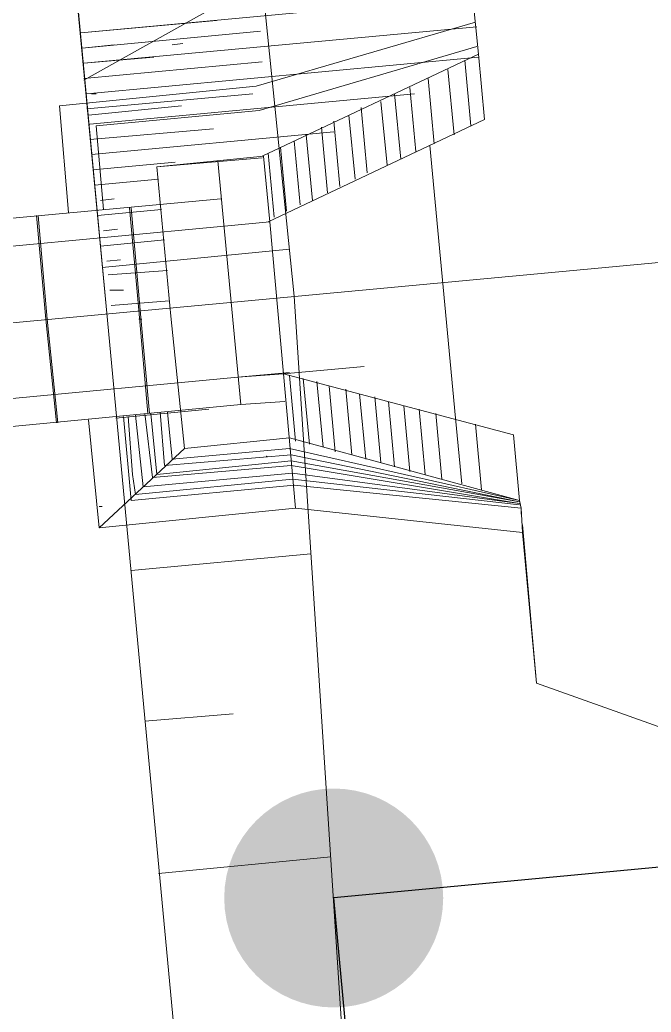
# Model space of a CAD drawing. Header units: metres. Extents: x 535281 to 535678, y 1836935 to 1837211.
# Drawn here: x 535427.94 to 535432.08, y 1837020.16 to 1837026.67 of the extents above; entities that cross this region are included whole.
import ezdxf

# ---------------------------------------------------------------- set-up
doc = ezdxf.new("R2010")
doc.units = ezdxf.units.M
doc.header["$MEASUREMENT"] = 0
for name, color, linetype, lineweight in [('Level 2', 1, 'Continuous', 0), ('Level 31', 1, 'Continuous', 0), ('Level 32', 1, 'Continuous', 0), ('Level 33', 1, 'Continuous', 0), ('Level 38', 1, 'Continuous', 0), ('Level 39', 1, 'Continuous', 0), ('Level 4', 1, 'Continuous', 0), ('Level 42', 1, 'Continuous', 0), ('Level 43', 1, 'Continuous', 0), ('Level 5', 1, 'Continuous', 0), ('Level 9', 1, 'Continuous', 0)]:
    doc.layers.add(name, color=color, linetype=linetype, lineweight=lineweight)

msp = doc.modelspace()

# ---------------------------------------------------------------- hatches: boundary and pattern name
at = {"layer": 'Level 4', "linetype": 'Continuous', "lineweight": 0}
h = msp.add_hatch(color=7, dxfattribs=at)
edge = h.paths.add_edge_path()
edge.add_arc((535430, 1837020.91), 0.7187, 270, 630)

# ---------------------------------------------------------------- linework, layer by layer
at = {"layer": 'Level 2', "color": 7, "linetype": 'Continuous', "lineweight": 0}
for p, q in [((535428.39, 1837026.05), (535429, 1837026.11)), ((535428.48, 1837025.05), (535429.71, 1837025.17)), ((535428.57, 1837024.06), (535429.18, 1837024.12)), ((535428.67, 1837023.06), (535429.85, 1837023.17)), ((535428.76, 1837022.07), (535429.34, 1837022.12)), ((535428.85, 1837021.07), (535429.98, 1837021.18))]:
    msp.add_line(p, q, dxfattribs=at)
at = {"layer": 'Level 2', "color": 7, "linetype": 'Continuous', "lineweight": 0, "flags": 128}
for points in [[(535435.98, 1836945.1), (535434.11, 1836965.01), (535432.24, 1836984.92), (535430.38, 1837004.83), (535428.51, 1837024.75), (535426.64, 1837044.66), (535424.77, 1837064.57), (535422.91, 1837084.48), (535421.04, 1837104.4), (535419.17, 1837124.31), (535417.31, 1837144.22), (535416.21, 1837155.93), (535415.18, 1837169.05), (535414.35, 1837183.74), (535414.41, 1837201.28)], [(535415.74, 1837201.28), (535415.97, 1837183.82), (535416.56, 1837169.17), (535417.48, 1837156.05), (535418.53, 1837144.34), (535420.19, 1837124.41), (535422.31, 1837104.52), (535423.93, 1837084.58), (535425.86, 1837064.67), (535427.73, 1837044.76), (535429.74, 1837024.86), (535431.04, 1837004.9), (535433, 1836984.99), (535434.23, 1836965.02), (535437.05, 1836945.2), (535437.06, 1836945.1)]]:
    msp.add_lwpolyline(points, dxfattribs=at)
at = {"layer": 'Level 31', "color": 7, "linetype": 'Continuous', "lineweight": 0}
msp.add_line((535428.72, 1837024.71), (535428.74, 1837024.71), dxfattribs=at)
msp.add_line((535428.72, 1837024.71), (535428.74, 1837024.71), dxfattribs=at)
at = {"layer": 'Level 32', "color": 7, "linetype": 'Continuous', "lineweight": 0}
for p, q in [((535428.34, 1837026.59), (535430.92, 1837026.83)), ((535428.34, 1837026.59), (535430.92, 1837026.83)), ((535428.34, 1837026.59), (535429.23, 1837026.67)), ((535428.34, 1837026.59), (535429.23, 1837026.67)), ((535428.35, 1837026.49), (535429.52, 1837026.6)), ((535428.35, 1837026.49), (535429.52, 1837026.6)), ((535428.36, 1837026.39), (535430.94, 1837026.63)), ((535428.36, 1837026.39), (535430.94, 1837026.63)), ((535428.35, 1837026.49), (535428.56, 1837026.51)), ((535428.35, 1837026.49), (535428.56, 1837026.51)), ((535428.94, 1837026.51), (535429.01, 1837026.52)), ((535428.94, 1837026.51), (535429.01, 1837026.52)), ((535428.36, 1837026.39), (535428.82, 1837026.43)), ((535428.36, 1837026.39), (535428.82, 1837026.43)), ((535428.36, 1837026.29), (535429.53, 1837026.4)), ((535428.36, 1837026.29), (535429.53, 1837026.4)), ((535428.38, 1837026.19), (535430.95, 1837026.43)), ((535428.38, 1837026.19), (535430.95, 1837026.43)), ((535430.86, 1837026.41), (535430.9, 1837025.98)), ((535430.86, 1837026.41), (535430.9, 1837025.98)), ((535430.75, 1837026.35), (535430.79, 1837025.92)), ((535430.75, 1837026.35), (535430.79, 1837025.92)), ((535430.62, 1837026.29), (535430.66, 1837025.86)), ((535430.62, 1837026.29), (535430.66, 1837025.86)), ((535428.38, 1837026.09), (535429.47, 1837026.19)), ((535428.38, 1837026.09), (535429.47, 1837026.19)), ((535428.4, 1837025.99), (535430.53, 1837026.19)), ((535428.4, 1837025.99), (535430.53, 1837026.19)), ((535428.41, 1837026.19), (535428.44, 1837026.19)), ((535428.41, 1837026.19), (535428.44, 1837026.19)), ((535430.4, 1837026.19), (535430.44, 1837025.76)), ((535430.4, 1837026.19), (535430.44, 1837025.76)), ((535430.5, 1837026.23), (535430.54, 1837025.81)), ((535430.5, 1837026.23), (535430.54, 1837025.81)), ((535430.31, 1837026.14), (535430.35, 1837025.72)), ((535430.31, 1837026.14), (535430.35, 1837025.72)), ((535430.1, 1837026.05), (535430.14, 1837025.63)), ((535430.1, 1837026.05), (535430.14, 1837025.63)), ((535430.18, 1837026.1), (535430.22, 1837025.67)), ((535430.18, 1837026.1), (535430.22, 1837025.67)), ((535430, 1837026.01), (535430.04, 1837025.58)), ((535430, 1837026.01), (535430.04, 1837025.58)), ((535428.4, 1837025.89), (535429.21, 1837025.96)), ((535428.4, 1837025.89), (535429.21, 1837025.96)), ((535428.41, 1837025.79), (535430, 1837025.94)), ((535428.41, 1837025.79), (535430, 1837025.94)), ((535429.82, 1837025.92), (535429.86, 1837025.49)), ((535429.82, 1837025.92), (535429.86, 1837025.49)), ((535429.92, 1837025.97), (535429.96, 1837025.54)), ((535429.92, 1837025.97), (535429.96, 1837025.54)), ((535429.74, 1837025.88), (535429.78, 1837025.46)), ((535429.74, 1837025.88), (535429.78, 1837025.46)), ((535429.57, 1837025.8), (535429.61, 1837025.38)), ((535429.57, 1837025.8), (535429.61, 1837025.38)), ((535429.65, 1837025.84), (535429.69, 1837025.42)), ((535429.65, 1837025.84), (535429.69, 1837025.42)), ((535428.42, 1837025.69), (535428.96, 1837025.74)), ((535428.42, 1837025.69), (535428.96, 1837025.74)), ((535428.43, 1837025.59), (535428.85, 1837025.63)), ((535428.43, 1837025.59), (535428.85, 1837025.63)), ((535428.45, 1837025.39), (535428.87, 1837025.43)), ((535428.45, 1837025.39), (535428.87, 1837025.43)), ((535428.47, 1837025.19), (535428.89, 1837025.23)), ((535428.47, 1837025.19), (535428.89, 1837025.23)), ((535428.52, 1837025), (535428.91, 1837025.03)), ((535428.52, 1837025), (535428.91, 1837025.03)), ((535428.54, 1837024.8), (535428.92, 1837024.83)), ((535428.54, 1837024.8), (535428.92, 1837024.83)), ((535429.75, 1837023.91), (535429.71, 1837024.34)), ((535429.75, 1837023.91), (535429.71, 1837024.34)), ((535429.84, 1837023.89), (535429.8, 1837024.32)), ((535429.84, 1837023.89), (535429.8, 1837024.32)), ((535429.93, 1837023.87), (535429.89, 1837024.3)), ((535429.93, 1837023.87), (535429.89, 1837024.3)), ((535430.01, 1837023.84), (535429.97, 1837024.27)), ((535430.01, 1837023.84), (535429.97, 1837024.27)), ((535430.12, 1837023.82), (535430.08, 1837024.25)), ((535430.12, 1837023.82), (535430.08, 1837024.25)), ((535430.21, 1837023.79), (535430.17, 1837024.22)), ((535430.21, 1837023.79), (535430.17, 1837024.22)), ((535430.31, 1837023.77), (535430.27, 1837024.2)), ((535430.31, 1837023.77), (535430.27, 1837024.2)), ((535430.4, 1837023.74), (535430.36, 1837024.17)), ((535430.4, 1837023.74), (535430.36, 1837024.17)), ((535428.89, 1837023.75), (535428.86, 1837024.1)), ((535428.89, 1837023.75), (535428.86, 1837024.1)), ((535428.94, 1837023.79), (535428.91, 1837024.1)), ((535428.94, 1837023.79), (535428.91, 1837024.1)), ((535430.5, 1837023.71), (535430.46, 1837024.14)), ((535430.5, 1837023.71), (535430.46, 1837024.14)), ((535430.6, 1837023.69), (535430.56, 1837024.12)), ((535430.6, 1837023.69), (535430.56, 1837024.12)), ((535428.68, 1837023.69), (535428.65, 1837024.07)), ((535428.68, 1837023.69), (535428.65, 1837024.07)), ((535428.75, 1837023.61), (535428.7, 1837024.08)), ((535428.75, 1837023.61), (535428.7, 1837024.08)), ((535428.81, 1837023.67), (535428.76, 1837024.09)), ((535428.81, 1837023.67), (535428.76, 1837024.09)), ((535428.84, 1837023.69), (535428.8, 1837024.09)), ((535428.84, 1837023.69), (535428.8, 1837024.09)), ((535430.71, 1837023.66), (535430.67, 1837024.09)), ((535430.71, 1837023.66), (535430.67, 1837024.09)), ((535430.84, 1837023.63), (535430.8, 1837024.06)), ((535430.84, 1837023.63), (535430.8, 1837024.06)), ((535430.97, 1837023.59), (535430.93, 1837024.02)), ((535430.97, 1837023.59), (535430.93, 1837024.02)), ((535428.94, 1837023.79), (535429.71, 1837023.86)), ((535428.94, 1837023.79), (535429.71, 1837023.86)), ((535428.84, 1837023.69), (535429.72, 1837023.78)), ((535428.84, 1837023.69), (535429.72, 1837023.78)), ((535429.72, 1837023.82), (535428.89, 1837023.75)), ((535429.72, 1837023.82), (535428.89, 1837023.75)), ((535429.72, 1837023.82), (535431.22, 1837023.51)), ((535429.72, 1837023.82), (535431.22, 1837023.51)), ((535429.72, 1837023.78), (535431.22, 1837023.51)), ((535429.72, 1837023.78), (535431.22, 1837023.51)), ((535429.72, 1837023.75), (535428.81, 1837023.67)), ((535429.72, 1837023.75), (535428.81, 1837023.67)), ((535429.72, 1837023.75), (535431.22, 1837023.5)), ((535429.72, 1837023.75), (535431.22, 1837023.5)), ((535428.7, 1837023.56), (535428.68, 1837023.69)), ((535428.7, 1837023.56), (535428.68, 1837023.69)), ((535429.73, 1837023.66), (535428.7, 1837023.56)), ((535429.73, 1837023.66), (535428.7, 1837023.56)), ((535429.73, 1837023.7), (535428.75, 1837023.61)), ((535429.73, 1837023.7), (535428.75, 1837023.61))]:
    msp.add_line(p, q, dxfattribs=at)
msp.add_point((535429.56, 1837023.81), dxfattribs=at)
msp.add_point((535429.56, 1837023.81), dxfattribs=at)
at = {"layer": 'Level 33', "color": 7, "linetype": 'Continuous', "lineweight": 0}
for p, q in [((535428.36, 1837026.29), (535428.37, 1837026.29)), ((535428.36, 1837026.29), (535428.37, 1837026.29)), ((535428.47, 1837025.49), (535428.56, 1837025.5)), ((535428.47, 1837025.49), (535428.56, 1837025.5)), ((535428.49, 1837025.29), (535428.58, 1837025.3)), ((535428.49, 1837025.29), (535428.58, 1837025.3)), ((535428.51, 1837025.09), (535428.6, 1837025.1)), ((535428.51, 1837025.09), (535428.6, 1837025.1)), ((535428.53, 1837024.9), (535428.62, 1837024.9)), ((535428.53, 1837024.9), (535428.62, 1837024.9))]:
    msp.add_line(p, q, dxfattribs=at)
at = {"layer": 'Level 38', "color": 7, "linetype": 'Continuous', "lineweight": 0}
for p, q in [((535428.51, 1837024.75), (535428.07, 1837029.41)), ((535428.51, 1837024.75), (535428.07, 1837029.41)), ((535436.06, 1837025.45), (535409.24, 1837022.94)), ((535436.06, 1837025.45), (535409.24, 1837022.94)), ((535429.75, 1837023.47), (535429.67, 1837024.35)), ((535429.75, 1837023.47), (535429.67, 1837024.35)), ((535428.48, 1837023.48), (535428.46, 1837023.48)), ((535428.48, 1837023.48), (535428.46, 1837023.48))]:
    msp.add_line(p, q, dxfattribs=at)
at = {"layer": 'Level 39', "color": 7, "linetype": 'Continuous', "lineweight": 0}
for p, q in [((535429.67, 1837024.35), (535430.2, 1837024.4)), ((535429.67, 1837024.35), (535430.2, 1837024.4)), ((535429.71, 1837023.86), (535431.22, 1837023.52)), ((535429.71, 1837023.86), (535431.22, 1837023.52)), ((535429.73, 1837023.7), (535431.22, 1837023.5)), ((535429.73, 1837023.7), (535431.22, 1837023.5)), ((535429.73, 1837023.66), (535431.22, 1837023.49)), ((535429.73, 1837023.66), (535431.22, 1837023.49))]:
    msp.add_line(p, q, dxfattribs=at)
at = {"layer": 'Level 42', "color": 7, "linetype": 'Continuous', "lineweight": 0}
for p, q in [((535431.79, 1837028.2), (535428.36, 1837026.28)), ((535431.79, 1837028.2), (535428.36, 1837026.28)), ((535430.95, 1837026.45), (535430.83, 1837027.66)), ((535430.95, 1837026.45), (535430.83, 1837027.66)), ((535430.95, 1837026.45), (535429.53, 1837025.78)), ((535430.95, 1837026.45), (535429.53, 1837025.78)), ((535430.99, 1837026.02), (535430.95, 1837026.45)), ((535430.99, 1837026.02), (535430.95, 1837026.45)), ((535430.99, 1837026.02), (535429.57, 1837025.35)), ((535430.99, 1837026.02), (535429.57, 1837025.35)), ((535429.54, 1837025.78), (535428.84, 1837025.71)), ((535429.54, 1837025.78), (535428.84, 1837025.71)), ((535429.53, 1837025.77), (535428.84, 1837025.71)), ((535429.53, 1837025.77), (535428.84, 1837025.71)), ((535429.39, 1837024.15), (535429.24, 1837025.75)), ((535429.39, 1837024.15), (535429.24, 1837025.75)), ((535429.39, 1837024.15), (535429.24, 1837025.75)), ((535429.39, 1837024.15), (535429.24, 1837025.75)), ((535429.58, 1837025.35), (535429.54, 1837025.78)), ((535429.58, 1837025.35), (535429.54, 1837025.78)), ((535428.84, 1837025.71), (535428.93, 1837024.73)), ((535428.84, 1837025.71), (535428.93, 1837024.73)), ((535428.66, 1837025.44), (535428.72, 1837024.77)), ((535428.66, 1837025.44), (535428.72, 1837024.77)), ((535428.67, 1837025.44), (535428.73, 1837024.77)), ((535428.67, 1837025.44), (535428.73, 1837024.77)), ((535429.58, 1837025.35), (535429.28, 1837025.32)), ((535429.58, 1837025.35), (535429.28, 1837025.32)), ((535429.58, 1837025.35), (535429.28, 1837025.32)), ((535429.58, 1837025.35), (535429.28, 1837025.32)), ((535428.78, 1837024.09), (535428.72, 1837024.77)), ((535428.78, 1837024.09), (535428.72, 1837024.77)), ((535428.79, 1837024.09), (535428.73, 1837024.77)), ((535428.79, 1837024.09), (535428.73, 1837024.77)), ((535428.18, 1837024.03), (535428.11, 1837024.71)), ((535428.18, 1837024.03), (535428.11, 1837024.71)), ((535428.19, 1837024.03), (535428.12, 1837024.71)), ((535428.19, 1837024.03), (535428.12, 1837024.71)), ((535429.02, 1837023.86), (535428.93, 1837024.73)), ((535429.02, 1837023.86), (535428.93, 1837024.73)), ((535429.71, 1837024.36), (535429.37, 1837024.33)), ((535429.71, 1837024.36), (535429.37, 1837024.33)), ((535429.67, 1837024.35), (535429.37, 1837024.33)), ((535429.67, 1837024.35), (535429.37, 1837024.33)), ((535431.18, 1837023.95), (535429.67, 1837024.35)), ((535431.18, 1837023.95), (535429.67, 1837024.35)), ((535429.39, 1837024.15), (535429.68, 1837024.17)), ((535429.39, 1837024.15), (535429.68, 1837024.17)), ((535427.11, 1837023.93), (535429.39, 1837024.15)), ((535427.11, 1837023.93), (535429.39, 1837024.15)), ((535428.46, 1837023.34), (535428.39, 1837024.05)), ((535428.46, 1837023.34), (535428.39, 1837024.05)), ((535428.67, 1837023.52), (535428.62, 1837024.07)), ((535428.67, 1837023.52), (535428.62, 1837024.07)), ((535429.71, 1837023.93), (535429.02, 1837023.86)), ((535429.71, 1837023.93), (535429.02, 1837023.86)), ((535431.22, 1837023.52), (535429.71, 1837023.93)), ((535431.22, 1837023.52), (535429.71, 1837023.93)), ((535431.22, 1837023.52), (535429.71, 1837023.93)), ((535431.22, 1837023.52), (535429.71, 1837023.93)), ((535431.18, 1837023.95), (535431.22, 1837023.52)), ((535431.18, 1837023.95), (535431.22, 1837023.52)), ((535428.46, 1837023.34), (535429.02, 1837023.86)), ((535428.46, 1837023.34), (535429.02, 1837023.86)), ((535429.74, 1837023.62), (535428.67, 1837023.52)), ((535429.74, 1837023.62), (535428.67, 1837023.52)), ((535429.74, 1837023.62), (535431.23, 1837023.47)), ((535429.74, 1837023.62), (535431.23, 1837023.47)), ((535431.22, 1837023.52), (535431.23, 1837023.47)), ((535431.22, 1837023.52), (535431.23, 1837023.47)), ((535429.75, 1837023.47), (535428.46, 1837023.34)), ((535429.75, 1837023.47), (535428.46, 1837023.34)), ((535429.75, 1837023.47), (535431.24, 1837023.31)), ((535429.75, 1837023.47), (535431.24, 1837023.31)), ((535431.23, 1837023.43), (535431.23, 1837023.47)), ((535431.24, 1837023.31), (535431.23, 1837023.47)), ((535431.23, 1837023.43), (535431.23, 1837023.47)), ((535431.24, 1837023.31), (535431.23, 1837023.47)), ((535431.33, 1837022.32), (535431.24, 1837023.36)), ((535431.33, 1837022.32), (535431.24, 1837023.36)), ((535431.33, 1837022.32), (535431.24, 1837023.31)), ((535431.33, 1837022.32), (535431.24, 1837023.31)), ((535432.37, 1837021.95), (535431.33, 1837022.32)), ((535432.37, 1837021.95), (535431.33, 1837022.32))]:
    msp.add_line(p, q, dxfattribs=at)
at = {"layer": 'Level 43', "color": 7, "linetype": 'Continuous', "lineweight": 0}
for p, q in [((535429.49, 1837026.24), (535430.93, 1837026.66)), ((535429.49, 1837026.24), (535430.93, 1837026.66)), ((535429.51, 1837026.08), (535430.94, 1837026.5)), ((535429.51, 1837026.08), (535430.94, 1837026.5)), ((535429.49, 1837026.24), (535428.2, 1837026.11)), ((535429.49, 1837026.24), (535428.2, 1837026.11)), ((535428.2, 1837026.11), (535428.26, 1837025.41)), ((535428.2, 1837026.11), (535428.26, 1837025.41)), ((535429.51, 1837026.08), (535428.44, 1837025.98)), ((535429.51, 1837026.08), (535428.44, 1837025.98)), ((535428.44, 1837025.98), (535428.49, 1837025.43)), ((535428.44, 1837025.98), (535428.49, 1837025.43)), ((535430.8, 1837024.06), (535430.63, 1837025.85)), ((535430.8, 1837024.06), (535430.63, 1837025.85)), ((535426.98, 1837025.29), (535429.26, 1837025.5)), ((535426.98, 1837025.29), (535429.26, 1837025.5)), ((535428.05, 1837025.39), (535428.11, 1837024.71)), ((535428.05, 1837025.39), (535428.11, 1837024.71)), ((535428.06, 1837025.39), (535428.12, 1837024.71)), ((535428.06, 1837025.39), (535428.12, 1837024.71)), ((535429.67, 1837024.35), (535429.58, 1837025.35)), ((535429.67, 1837024.35), (535429.58, 1837025.35)), ((535412.22, 1837023.72), (535429.28, 1837025.32)), ((535412.22, 1837023.72), (535429.28, 1837025.32)), ((535429.37, 1837024.33), (535415.5, 1837023.02)), ((535429.37, 1837024.33), (535415.5, 1837023.02))]:
    msp.add_line(p, q, dxfattribs=at)
at = {"layer": 'Level 5', "color": 7, "linetype": 'Continuous', "lineweight": 30}
msp.add_line((535436.43, 1837021.52), (535430, 1837020.91), dxfattribs=at)
at = {"layer": 'Level 5', "color": 7, "linetype": 'Continuous', "lineweight": 30, "flags": 128}
msp.add_lwpolyline([(535437.06, 1836945.1), (535437.05, 1836945.2), (535430, 1837020.91)], dxfattribs=at)
at = {"layer": 'Level 9', "color": 7, "linetype": 'Continuous', "lineweight": 0, "flags": 128}
msp.add_lwpolyline([(535415.74, 1837201.28), (535415.97, 1837183.82), (535416.56, 1837169.17), (535417.48, 1837156.05), (535418.53, 1837144.34), (535420.19, 1837124.41), (535422.31, 1837104.52), (535423.93, 1837084.58), (535425.86, 1837064.67), (535427.73, 1837044.76), (535429.74, 1837024.86), (535431.04, 1837004.9), (535433, 1836984.99), (535434.23, 1836965.02), (535437.05, 1836945.2), (535437.06, 1836945.1)], dxfattribs=at)

doc.saveas('drawing.dxf')
